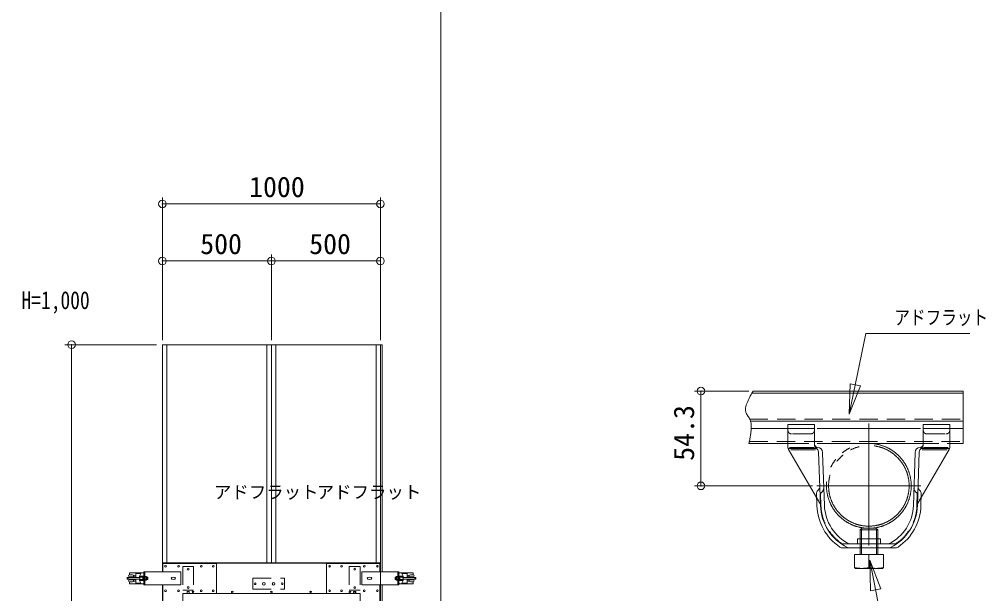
# Model space of a CAD drawing. Units: millimetres, scale not verified. Extents: x -20405 to 20405, y -7243 to 7243.
# Drawn here: x -12291 to -7857, y -940 to 1693 of the extents above; entities that cross this region are included whole.
import ezdxf
from ezdxf.enums import TextEntityAlignment as Align

# ---------------------------------------------------------------- set-up
doc = ezdxf.new("R2010")
doc.units = ezdxf.units.MM
doc.header["$LTSCALE"] = 70
doc.header["$PDMODE"] = 32
doc.header["$PDSIZE"] = 35
for name, pattern in [('CHAIN2', [12, 9, -1, 1, -1]), ('DASHED1', [1.8, 1.2, -0.6]), ('DOUBLE_CHAIN2', [12.8, 9, -1, 0.6, -0.6, 0.6, -1])]:
    doc.linetypes.add(name, pattern=pattern)
for name, color, linetype, lineweight in [('1-1_(3m)ﾄﾞｱﾊﾟﾈﾙ', 7, 'Continuous', 9), ('1-D_0', 7, 'Continuous', 9), ('2-D_KANAGU', 2, 'Continuous', 9), ('3-4_text', 7, 'Continuous', 9), ('3-7_図面枠', 7, 'Continuous', 9)]:
    doc.layers.add(name, color=color, linetype=linetype, lineweight=lineweight)
doc.styles.add('ＭＳ ゴシック', font='')
doc.styles.get('ＭＳ ゴシック').set_extended_font_data('MS Gothic')

msp = doc.modelspace()

# ---------------------------------------------------------------- linework, layer by layer
at = {"layer": '1-1_(3m)ﾄﾞｱﾊﾟﾈﾙ'}
for p, q in [((-11634.34, 26.91), (-11634.34, 201.22)), ((-11634.34, 201.22), (-10626.33, 201.22)), ((-11614.34, 4.51), (-11614.34, 201.22)), ((-11154.89, 201.22), (-11154.89, -799.99)), ((-11134.17, 201.22), (-11134.16, -799.99)), ((-11114.17, 201.22), (-11114.17, -799.99)), ((-11114.17, 201.22), (-11114.17, -799.99)), ((-10634.32, 75.52), (-10634.32, 201.22)), ((-10626.33, 26.91), (-10626.33, 201.22)), ((-10634.32, -624.49), (-10634.32, 75.52)), ((-11634.34, -673.09), (-11634.34, 26.91)), ((-11614.34, -673.09), (-11614.34, 4.51)), ((-10626.33, -673.09), (-10626.33, 26.91)), ((-10654.33, -798.79), (-10654.33, -624.49)), ((-10634.32, -798.79), (-10634.32, -624.49)), ((-11634.34, -798.79), (-11634.34, -673.09)), ((-11634.34, -839.99), (-11634.34, -673.09)), ((-11614.34, -798.79), (-11614.34, -673.09)), ((-10626.33, -839.99), (-10626.33, -673.09)), ((-11549.33, -839.99), (-11719.34, -839.99)), ((-11719.34, -899.99), (-11719.34, -839.99)), ((-11714.84, -839.99), (-11714.84, -899.99)), ((-11634.34, -798.79), (-10634.32, -798.79)), ((-11634.34, -839.99), (-11634.34, -799.99)), ((-11634.34, -799.99), (-10634.32, -799.99)), ((-11549.33, -839.99), (-11549.33, -899.99)), ((-11539.33, -799.99), (-11539.33, -798.79)), ((-11386.33, -801.99), (-11386.33, -940)), ((-10882.33, -801.99), (-10882.33, -940)), ((-10882.33, -801.99), (-10636.32, -801.99)), ((-10729.33, -798.79), (-10729.33, -799.99)), ((-10719.32, -839.99), (-10719.32, -899.99)), ((-10719.32, -839.99), (-10549.32, -839.99)), ((-10636.32, -801.99), (-10636.32, -839.99)), ((-10634.32, -799.99), (-10634.32, -839.99)), ((-10553.82, -839.99), (-10553.82, -899.99)), ((-10549.32, -839.99), (-10549.32, -899.99)), ((-11794.61, -865.49), (-11739.84, -865.49)), ((-11794.61, -874.49), (-11739.84, -874.49)), ((-11784.84, -844.99), (-11784.84, -853.74)), ((-11784.84, -844.99), (-11761.83, -844.99)), ((-11784.84, -863.74), (-11784.84, -865.49)), ((-11784.84, -863.74), (-11756.84, -863.74)), ((-11784.84, -886.24), (-11784.84, -894.99)), ((-11784.84, -886.24), (-11771.84, -886.24)), ((-11771.84, -886.24), (-11756.84, -881.24)), ((-11766.84, -863.74), (-11766.84, -855.41)), ((-11766.84, -884.58), (-11766.84, -876.24)), ((-11761.83, -844.99), (-11722.34, -844.99)), ((-11757.26, -847.99), (-11733.27, -847.99)), ((-11756.84, -849.99), (-11756.84, -863.74)), ((-11756.84, -876.24), (-11756.84, -889.99)), ((-11739.84, -864.49), (-11723.84, -864.49)), ((-11739.84, -865.49), (-11739.84, -864.49)), ((-11739.84, -875.49), (-11739.84, -874.49)), ((-11739.84, -875.49), (-11723.84, -875.49)), ((-11739.34, -860.74), (-11731.84, -844.99)), ((-11739.34, -860.74), (-11722.34, -860.74)), ((-11739.34, -860.74), (-11739.34, -863.74)), ((-11739.34, -863.74), (-11722.34, -863.74)), ((-11739.34, -876.24), (-11722.34, -876.24)), ((-11739.34, -876.24), (-11739.34, -879.24)), ((-11731.84, -894.99), (-11739.34, -879.24)), ((-11739.34, -879.24), (-11722.34, -879.24)), ((-11736.84, -859.74), (-11736.84, -860.74)), ((-11736.84, -879.24), (-11736.84, -880.24)), ((-11736.84, -880.24), (-11726.83, -880.24)), ((-11731.84, -860.74), (-11731.84, -863.74)), ((-11731.84, -876.24), (-11731.84, -879.24)), ((-11726.83, -879.24), (-11726.83, -880.24)), ((-11723.84, -875.49), (-11723.84, -864.49)), ((-11722.34, -863.74), (-11722.34, -876.24)), ((-11719.34, -876.24), (-11719.34, -863.74)), ((-11714.84, -880.49), (-11714.84, -859.49)), ((-11713.83, -859.49), (-11714.84, -859.49)), ((-11713.83, -880.49), (-11714.84, -880.49)), ((-11713.83, -880.49), (-11713.83, -859.49)), ((-11713.83, -860.99), (-11708.84, -860.99)), ((-11713.83, -864.99), (-11706.83, -864.99)), ((-11713.83, -874.99), (-11706.83, -874.99)), ((-11713.83, -878.99), (-11708.84, -878.99)), ((-11708.84, -860.99), (-11706.83, -861.99)), ((-11708.84, -878.99), (-11706.83, -877.99)), ((-11706.83, -877.99), (-11706.83, -861.99)), ((-11706.83, -864.49), (-11702.84, -864.49)), ((-11706.83, -875.49), (-11702.84, -875.49)), ((-11702.84, -875.49), (-11702.84, -864.49)), ((-11701.84, -865.49), (-11702.84, -864.49)), ((-11701.84, -874.49), (-11702.84, -875.49)), ((-11701.84, -874.49), (-11701.84, -865.49)), ((-10566.82, -865.49), (-10565.83, -864.49)), ((-10566.82, -874.49), (-10566.82, -865.49)), ((-10566.82, -874.49), (-10565.83, -875.49)), ((-10565.83, -875.49), (-10565.83, -864.49)), ((-10561.82, -864.49), (-10565.83, -864.49)), ((-10561.82, -875.49), (-10565.83, -875.49)), ((-10559.82, -860.99), (-10561.82, -861.99)), ((-10561.82, -877.99), (-10561.82, -861.99)), ((-10554.82, -864.99), (-10561.82, -864.99)), ((-10554.82, -874.99), (-10561.82, -874.99)), ((-10559.82, -878.99), (-10561.82, -877.99)), ((-10554.82, -860.99), (-10559.82, -860.99)), ((-10554.82, -878.99), (-10559.82, -878.99)), ((-10554.82, -859.49), (-10553.82, -859.49)), ((-10554.82, -880.49), (-10554.82, -859.49)), ((-10554.82, -880.49), (-10553.82, -880.49)), ((-10553.82, -880.49), (-10553.82, -859.49)), ((-10549.32, -876.24), (-10549.32, -863.74)), ((-10549.32, -876.24), (-10549.32, -891.99)), ((-10506.82, -844.99), (-10546.33, -844.99)), ((-10529.32, -860.74), (-10546.33, -860.74)), ((-10529.32, -863.74), (-10546.33, -863.74)), ((-10546.33, -863.74), (-10546.33, -876.24)), ((-10529.32, -876.24), (-10546.33, -876.24)), ((-10529.32, -879.24), (-10546.33, -879.24)), ((-10544.83, -875.49), (-10544.83, -864.49)), ((-10528.83, -864.49), (-10544.83, -864.49)), ((-10528.83, -875.49), (-10544.83, -875.49)), ((-10541.82, -859.74), (-10541.82, -860.74)), ((-10531.82, -859.74), (-10541.82, -859.74)), ((-10541.82, -879.24), (-10541.82, -880.24)), ((-10531.82, -880.24), (-10541.82, -880.24)), ((-10529.32, -860.74), (-10536.83, -844.99)), ((-10536.83, -860.74), (-10536.83, -863.74)), ((-10536.83, -876.24), (-10536.83, -879.24)), ((-10536.83, -894.99), (-10529.32, -879.24)), ((-10511.41, -847.99), (-10535.4, -847.99)), ((-10531.82, -859.74), (-10531.82, -860.74)), ((-10531.82, -879.24), (-10531.82, -880.24)), ((-10529.32, -860.74), (-10529.32, -863.74)), ((-10529.32, -876.24), (-10529.32, -879.24)), ((-10528.83, -865.49), (-10528.83, -864.49)), ((-10474.06, -865.49), (-10528.83, -865.49)), ((-10474.06, -874.49), (-10528.83, -874.49)), ((-10528.83, -875.49), (-10528.83, -874.49)), ((-10511.82, -849.99), (-10511.82, -863.74)), ((-10496.82, -853.74), (-10511.82, -858.74)), ((-10483.82, -863.74), (-10511.82, -863.74)), ((-10483.82, -876.24), (-10511.82, -876.24)), ((-10511.82, -876.24), (-10511.82, -889.99)), ((-10496.82, -886.24), (-10511.82, -881.24)), ((-10483.82, -844.99), (-10506.82, -844.99)), ((-10501.83, -863.74), (-10501.83, -855.41)), ((-10501.83, -884.58), (-10501.83, -876.24)), ((-10483.82, -853.74), (-10496.82, -853.74)), ((-10483.82, -886.24), (-10496.82, -886.24)), ((-10483.82, -844.99), (-10483.82, -853.74)), ((-10483.82, -863.74), (-10483.82, -865.49)), ((-10483.82, -874.49), (-10483.82, -876.24)), ((-10483.82, -886.24), (-10483.82, -894.99)), ((-11784.84, -894.99), (-11761.83, -894.99)), ((-11722.34, -894.99), (-11761.83, -894.99)), ((-11757.26, -891.99), (-11733.27, -891.99)), ((-11549.33, -899.99), (-11719.34, -899.99)), ((-11632.33, -899.99), (-11632.33, -1097.99)), ((-11521.33, -929.97), (-11521.33, -940)), ((-11511.33, -929.97), (-11521.33, -929.97)), ((-11511.33, -929.97), (-11511.33, -940)), ((-10757.33, -929.97), (-10747.32, -929.97)), ((-10757.33, -929.97), (-10757.33, -940)), ((-10747.32, -929.97), (-10747.32, -940)), ((-10719.32, -899.99), (-10549.32, -899.99)), ((-10636.32, -899.99), (-10636.32, -1097.99)), ((-10626.33, -1074.29), (-10626.33, -899.99)), ((-10546.33, -894.99), (-10506.82, -894.99)), ((-10511.41, -891.99), (-10535.4, -891.99)), ((-10483.82, -894.99), (-10506.82, -894.99)), ((-11634.34, -940), (-11632.33, -940)), ((-11541.33, -940), (-10757.33, -940)), ((-11541.33, -940), (-11521.33, -940)), ((-11541.33, -940), (-11541.33, -1097.99)), ((-10747.32, -940), (-10727.33, -940)), ((-10727.33, -940), (-10747.32, -940))]:
    msp.add_line(p, q, dxfattribs=at)
at = {"layer": '1-1_(3m)ﾄﾞｱﾊﾟﾈﾙ', "linetype": 'DASHED1'}
for p, q in [((-11491.33, -815.49), (-11491.33, -924.49)), ((-10777.33, -815.49), (-10727.33, -815.49)), ((-10777.33, -815.49), (-10777.33, -924.49)), ((-10727.33, -815.49), (-10727.33, -924.49)), ((-10634.32, -839.99), (-10634.32, -899.99)), ((-11219.33, -869.99), (-11074.33, -869.99)), ((-11219.33, -869.99), (-11219.33, -919.99)), ((-11074.33, -869.99), (-11074.33, -919.99)), ((-11491.33, -924.49), (-11541.33, -924.49)), ((-11219.33, -919.99), (-11074.33, -919.99)), ((-10777.33, -924.49), (-10727.33, -924.49))]:
    msp.add_line(p, q, dxfattribs=at)
at = {"layer": '1-1_(3m)ﾄﾞｱﾊﾟﾈﾙ'}
for points in [[(-10654.33, -624.49), (-10654.33, 75.52), (-10654.33, 201.22)], [(-11386.33, -801.99), (-11632.33, -801.99), (-11632.33, -839.99)], [(-11784.84, -853.74), (-11771.84, -853.74), (-11756.84, -858.74)], [(-11784.84, -874.49), (-11784.84, -876.24), (-11756.84, -876.24)], [(-11736.84, -859.74), (-11726.83, -859.74), (-11726.83, -860.74)], [(-11634.34, -2707.81), (-11634.34, -2602.77), (-11634.34, -1345.55), (-11634.34, -899.99)], [(-10634.32, -899.99), (-10634.32, -2602.77), (-10634.32, -2707.81)], [(-10747.32, -940), (-10757.33, -940), (-10882.33, -940)], [(-10727.33, -940), (-10727.33, -1004.29), (-10700.33, -1004.29), (-10700.33, -1097.99), (-10636.32, -1097.99)]]:
    msp.add_lwpolyline(points, dxfattribs=at)
at = {"layer": '1-1_(3m)ﾄﾞｱﾊﾟﾈﾙ', "linetype": 'DASHED1'}
msp.add_lwpolyline([(-11491.33, -815.49), (-11541.33, -815.49), (-11541.33, -924.49)], dxfattribs=at)
at = {"layer": '1-1_(3m)ﾄﾞｱﾊﾟﾈﾙ'}
for centre, radius in [((-11620.34, -814.99), 4), ((-11560.33, -814.99), 4), ((-11516.34, -827.49), 4), ((-11456.33, -814.99), 4), ((-11401.33, -814.99), 4), ((-10867.33, -814.99), 4), ((-10812.33, -814.99), 4), ((-10752.33, -827.49), 4), ((-10708.33, -814.99), 4), ((-10648.32, -814.99), 4), ((-11620.34, -926.99), 4), ((-11560.33, -926.99), 4), ((-11516.34, -912.49), 4), ((-11516.34, -934.98), 4), ((-11494.34, -932.49), 4), ((-11494.34, -932.49), 4), ((-11456.33, -926.99), 4), ((-11401.33, -926.99), 4), ((-11314.33, -932.49), 4), ((-11209.33, -894.99), 4), ((-11169.33, -894.99), 6), ((-11134.33, -932.49), 4), ((-11124.33, -894.99), 6), ((-11084.33, -894.99), 4), ((-10954.33, -932.49), 4), ((-10867.33, -926.99), 4), ((-10812.33, -926.99), 4), ((-10774.33, -932.49), 4), ((-10752.33, -912.49), 4), ((-10752.33, -934.98), 4), ((-10708.33, -926.99), 4), ((-10648.32, -926.99), 4)]:
    msp.add_circle(centre, radius, dxfattribs=at)
for centre, radius, start, end in [((-11784.84, -858.74), 5, 90, 270), ((-11784.84, -881.24), 5, 90, 270), ((-11761.83, -849.99), 5, 0, 90), ((-11743.9, -869.99), 6.06, 312.075, 47.925), ((-11722.34, -847.99), 3, 0, 90), ((-11722.34, -863.74), 3, 0, 90), ((-11722.34, -876.24), 3, 270, 0), ((-11710.34, -862.99), 2.5, 306.791, 53.209), ((-11710.34, -876.99), 2.5, 306.791, 53.209), ((-11720.83, -869.99), 13, 337.38, 22.62), ((-10558.33, -862.99), 2.5, 126.791, 233.209), ((-10558.33, -876.99), 2.5, 126.791, 233.209), ((-10547.82, -869.99), 13, 157.38, 202.62), ((-10546.33, -847.99), 3, 90, 180), ((-10546.33, -863.74), 3, 90, 180), ((-10546.33, -876.24), 3, 180, 270), ((-10524.76, -869.99), 6.06, 132.075, 227.925), ((-10506.82, -849.99), 5, 90, 180), ((-10483.82, -858.74), 5, 270, 90), ((-10483.82, -881.24), 5, 270, 90), ((-11761.83, -889.99), 5, 270, 0), ((-11722.34, -891.99), 3, 270, 0), ((-10546.33, -891.99), 3, 180, 270), ((-10506.82, -889.99), 5, 180, 270)]:
    msp.add_arc(centre, radius, start, end, dxfattribs=at)
for centre, major_axis, ratio in [((-11794.61, -869.99), (0, 4.5), 0.543622), ((-11584.33, -869.99), (-10, 0), 0.6), ((-10684.32, -869.99), (10, 0), 0.6), ((-10474.06, -869.99), (0, 4.5), 0.543622)]:
    msp.add_ellipse(centre, major_axis=major_axis, ratio=ratio, dxfattribs=at)
at = {"layer": '1-D_0'}
for p, q in [((-11634.34, 591.01), (-11634.34, 876.45)), ((-10634.32, 846.45), (-11634.34, 846.45)), ((-11534.33, 846.45), (-10734.32, 846.45)), ((-10634.32, 591.01), (-10634.32, 876.45)), ((-11634.34, 221.22), (-11634.34, 614.96)), ((-11134.33, 584.96), (-11634.34, 584.96)), ((-11534.33, 584.96), (-11234.33, 584.96)), ((-11134.33, 221.22), (-11134.33, 614.96)), ((-11134.17, 221.22), (-11134.17, 614.96)), ((-10634.17, 584.96), (-11134.17, 584.96)), ((-11034.17, 584.96), (-10734.16, 584.96)), ((-10634.17, 221.22), (-10634.17, 614.96)), ((-8943.57, -11.68), (-9193.63, -11.68)), ((-9163.64, -446), (-9163.64, -11.68)), ((-8929.96, -21.28), (-7959.83, -21.28)), ((-8923.57, -11.68), (-7959.83, -11.68)), ((-7959.83, -11.68), (-7959.83, -251.68)), ((-9163.64, -111.68), (-9163.64, -346)), ((-8936.08, -149.27), (-7959.83, -149.27)), ((-8642.75, -164.28), (-8764.35, -164.28)), ((-8764.35, -164.28), (-8764.35, -271.2)), ((-8642.75, -164.28), (-8642.75, -255.12)), ((-8143.4, -164.28), (-8021.8, -164.28)), ((-8143.4, -164.28), (-8143.4, -255.12)), ((-8021.8, -164.28), (-8021.8, -271.2)), ((-8933.11, -183.68), (-8752.35, -183.68)), ((-8630.75, -183.68), (-8155.4, -183.68)), ((-8033.8, -183.68), (-7959.83, -183.68)), ((-8943.84, -251.68), (-8752.35, -251.68)), ((-8630.75, -251.68), (-8155.4, -251.68)), ((-8033.8, -251.68), (-7959.83, -251.68)), ((-8763.75, -275.55), (-8631.38, -275.55)), ((-8632.89, -499.87), (-8762.16, -279.29)), ((-8756.48, -269.95), (-8643.36, -269.95)), ((-8751.77, -281.15), (-8638.22, -281.15)), ((-8623.93, -290.16), (-8615.65, -536.44)), ((-8605.38, -294.45), (-8597.26, -535.82)), ((-8180.77, -294.45), (-8188.89, -535.82)), ((-8162.22, -290.16), (-8170.5, -536.44)), ((-8022.4, -275.55), (-8154.78, -275.55)), ((-8153.26, -499.87), (-8023.99, -279.29)), ((-8034.38, -281.15), (-8147.94, -281.15)), ((-8029.68, -269.95), (-8142.79, -269.95)), ((-8652.2, -446), (-9193.63, -446)), ((-8633.45, -483.2), (-8631.64, -536.98)), ((-8619.44, -458.61), (-8627.42, -467.15)), ((-8166.71, -458.61), (-8158.72, -467.15)), ((-8152.7, -483.2), (-8154.51, -536.98)), ((-8432.65, -648.4), (-8424.65, -640.39)), ((-8432.65, -648.4), (-8352.66, -648.4)), ((-8432.65, -648.4), (-8432.65, -688.4)), ((-8426.66, -642.4), (-8426.66, -688.4)), ((-8424.65, -640.39), (-8360.65, -640.39)), ((-8360.65, -640.4), (-8352.65, -648.4)), ((-8358.66, -642.4), (-8358.66, -688.4)), ((-8352.66, -648.4), (-8352.66, -688.4)), ((-8445.06, -688.4), (-8340.26, -688.4)), ((-8445.06, -688.4), (-8445.06, -708.4)), ((-8340.26, -688.4), (-8340.26, -708.4)), ((-8512.71, -730.8), (-8272.59, -730.8)), ((-8481.29, -712.4), (-8304.02, -712.4)), ((-8432.65, -730.8), (-8432.65, -760.4)), ((-8426.66, -730.8), (-8426.66, -760.4)), ((-8358.66, -730.8), (-8358.66, -760.4)), ((-8352.66, -730.8), (-8352.66, -760.4)), ((-8326.65, -760.4), (-8458.65, -760.4)), ((-8458.65, -760.4), (-8458.65, -820.4)), ((-8392.66, -760.4), (-8392.66, -820.4)), ((-8326.65, -760.4), (-8326.65, -820.4)), ((-8454.66, -824.4), (-8458.65, -820.4)), ((-8330.66, -824.4), (-8454.66, -824.4)), ((-8330.66, -824.4), (-8326.65, -820.4))]:
    msp.add_line(p, q, dxfattribs=at)
at = {"layer": '1-D_0', "linetype": 'DASHED1'}
for p, q in [((-8940.17, -139.68), (-7959.83, -139.68)), ((-8642.75, -182.68), (-8764.35, -182.68)), ((-8752.35, -183.68), (-8630.75, -183.68)), ((-8658.75, -207.73), (-8748.35, -207.73)), ((-8033.8, -183.68), (-8155.4, -183.68)), ((-8143.4, -182.68), (-8021.8, -182.68)), ((-8127.4, -207.73), (-8037.8, -207.73)), ((-8941.2, -242.08), (-7959.83, -242.08)), ((-8752.35, -251.68), (-8630.75, -251.68)), ((-8155.4, -251.68), (-8033.8, -251.68)), ((-8615.06, -482.58), (-8613.25, -536.35)), ((-8606, -471.18), (-8613.98, -479.72)), ((-8180.15, -471.18), (-8172.17, -479.72)), ((-8171.09, -482.58), (-8172.9, -536.35)), ((-8613.34, -533.23), (-8632.89, -499.87)), ((-8172.81, -533.23), (-8153.26, -499.87)), ((-8432.65, -688.4), (-8432.65, -730.8)), ((-8426.66, -688.4), (-8426.66, -722.8)), ((-8358.66, -688.4), (-8358.66, -722.8)), ((-8352.66, -688.4), (-8352.66, -730.8)), ((-8513.2, -712.4), (-8481.29, -712.4)), ((-8272.11, -712.4), (-8304.02, -712.4))]:
    msp.add_line(p, q, dxfattribs=at)
at = {"layer": '1-D_0', "linetype": 'CHAIN2'}
for p, q in [((-8393.08, -160.06), (-8393.08, -720.06)), ((-8632.2, -446), (-8154.62, -446))]:
    msp.add_line(p, q, dxfattribs=at)
at = {"layer": '1-D_0'}
for points in [[(-8923.57, -11.68), (-8927.35, -17.19), (-8930.04, -21.41), (-8933.85, -27.88), (-8937.45, -34.52), (-8940.5, -40.55), (-8942.72, -45.17), (-8945.97, -52.25), (-8949.16, -59.49), (-8951.45, -64.86), (-8953.1, -68.92), (-8955.37, -75.05), (-8956.38, -78.13), (-8957.28, -81.21), (-8957.97, -83.93), (-8958.48, -86.31), (-8959.15, -90.45), (-8959.43, -93.53), (-8959.5, -95.81), (-8959.38, -99.21), (-8959.2, -100.89), (-8958.94, -102.56), (-8958.33, -105.34), (-8957.61, -107.74), (-8956.87, -109.82), (-8955.32, -113.43), (-8954, -116.11), (-8951.8, -120.11), (-8949.44, -124.08), (-8942.95, -134.68), (-8941.41, -137.38), (-8939.27, -141.46), (-8938.31, -143.53), (-8937.42, -145.61), (-8936.38, -148.38), (-8935.6, -150.83), (-8934.48, -155.18), (-8933.83, -158.48), (-8933.44, -160.98), (-8933.01, -164.77)], [(-8933.01, -164.77), (-8932.74, -168.59), (-8932.59, -174.55), (-8932.66, -179.05), (-8932.99, -185.82), (-8933.5, -192.59), (-8934.2, -200.19), (-8934.82, -205.84), (-8935.89, -214.27), (-8937.18, -222.63), (-8938.52, -230), (-8939.66, -235.47), (-8941.6, -243.62), (-8942.68, -247.66), (-8943.84, -251.68)]]:
    msp.add_lwpolyline(points, dxfattribs=at)
at = {"layer": '1-D_0', "linetype": 'DOUBLE_CHAIN2'}
for radius in [194.4, 184.8]:
    msp.add_circle((-8393.08, -446), radius, dxfattribs=at)
at = {"layer": '1-D_0', "linetype": 'DASHED1'}
for centre, radius, start, end in [((-8748.35, -191.74), 16, 180, 270), ((-8658.75, -191.74), 16, 270, 0), ((-8127.4, -191.74), 16, 180, 270), ((-8037.8, -191.74), 16, 270, 0), ((-8611.06, -482.45), 4, 136.925, 181.925), ((-8622.36, -455.88), 22.4, 316.925, 1.925), ((-8163.79, -455.88), 22.4, 178.075, 223.075), ((-8175.09, -482.45), 4, 358.075, 43.075), ((-8392.96, -528.96), 220, 181.926, 236.172), ((-8392.36, -528.96), 220, 303.828, 358.074), ((-8513.2, -708.4), 4, 236.172, 270), ((-8434.66, -722.8), 8, 270, 0), ((-8350.66, -722.8), 8, 180, 270), ((-8272.11, -708.4), 4, 270, 303.828)]:
    msp.add_arc(centre, radius, start, end, dxfattribs=at)
at = {"layer": '1-D_0'}
for centre, radius, start, end in [((-8627.71, -255.12), 15.04, 180, 269.459), ((-8619.25, -255.12), 23.5, 180, 233.395), ((-8158.44, -255.12), 15.04, 270.541, 0), ((-8166.9, -255.12), 23.5, 306.605, 0), ((-8748.35, -271.2), 16, 180, 210.372), ((-8647.27, -292.85), 23.5, 6.578, 53.395), ((-8628.07, -292.85), 22.69, 0, 89.459), ((-8158.09, -292.85), 22.69, 90.541, 180), ((-8138.87, -292.85), 23.5, 126.605, 173.423), ((-8037.8, -271.2), 16, 329.628, 0), ((-8611.06, -482.45), 22.4, 136.925, 181.925), ((-8622.36, -455.88), 4, 316.925, 1.925), ((-8163.79, -455.88), 4, 178.074, 223.075), ((-8175.09, -482.45), 22.4, 358.075, 43.075), ((-8392.96, -528.96), 238.4, 181.926, 236.042), ((-8392.96, -528.96), 222.4, 181.926, 243.681), ((-8392.96, -528.96), 204, 181.926, 243.789), ((-8392.36, -528.96), 204, 296.211, 358.074), ((-8392.36, -528.96), 222.4, 296.319, 358.074), ((-8392.36, -528.96), 238.4, 303.958, 358.074), ((-8449.06, -708.4), 4, 270, 0), ((-8336.26, -708.4), 4, 180, 270), ((-8512.71, -706.8), 24, 236.042, 270), ((-8480.92, -706.8), 24, 243.681, 270), ((-8481.29, -708.4), 4, 243.789, 270), ((-8304.39, -706.8), 24, 270, 296.319), ((-8304.02, -708.4), 4, 270, 296.212), ((-8272.59, -706.8), 24, 270, 303.958), ((-8425.66, -686.27), 138.12, 256.178, 283.822), ((-8359.66, -686.27), 138.12, 256.178, 283.822)]:
    msp.add_arc(centre, radius, start, end, dxfattribs=at)
for p in [(-11634.34, 846.45), (-10634.32, 846.45), (-11634.34, 584.96), (-11134.33, 584.96), (-11134.17, 584.96), (-10634.17, 584.96), (-9163.64, -11.68), (-9163.64, -446)]:
    msp.add_point(p, dxfattribs=at)
at = {"layer": '2-D_KANAGU'}
for p, q in [((-11662.34, 201.22), (-12081.62, 201.22)), ((-12051.61, -2798.81), (-12051.61, 201.22)), ((-12051.61, 101.22), (-12051.61, -2698.81))]:
    msp.add_line(p, q, dxfattribs=at)
msp.add_point((-12051.61, 201.22), dxfattribs=at)
at = {"layer": '3-4_text'}
for p, q in [((-8483.73, -118.12), (-8406.21, 252.57)), ((-8406.21, 252.57), (-7929.14, 252.57)), ((-8479.31, 21.81), (-8483.73, -118.12)), ((-8431.72, 11.86), (-8483.73, -118.12)), ((-8479.31, 21.81), (-8431.72, 11.86)), ((-8388.84, -786.86), (-8318.53, -1146.8)), ((-8338.55, -917.52), (-8388.84, -786.86)), ((-8386.27, -926.84), (-8388.84, -786.86)), ((-8338.55, -917.52), (-8386.27, -926.84))]:
    msp.add_line(p, q, dxfattribs=at)
at = {"layer": '3-7_図面枠'}
msp.add_line((-10357.62, 7242.75), (-10357.62, -3257.25), dxfattribs=at)

# ---------------------------------------------------------------- texts
at = {"layer": '1-1_(3m)ﾄﾞｱﾊﾟﾈﾙ', "style": 'ＭＳ ゴシック'}
for p in [(-11398.28, -521.53), (-10926.59, -521.53)]:
    msp.add_text('アドフラット\u3000\u3000', height=58.65, dxfattribs=at).set_placement(p, align=Align.BOTTOM_LEFT)
at = {"layer": '1-D_0', "color": 2, "style": 'ＭＳ ゴシック'}
for s, p in [('1000', (-11236.73, 849.65)), ('500', (-11461.14, 588.16)), ('500', (-10960.97, 588.16))]:
    msp.add_text(s, height=93.84, dxfattribs=at).set_placement(p, align=Align.BOTTOM_LEFT)
msp.add_text('54.3', height=93.84, rotation=90, dxfattribs=at).set_placement((-9166.84, -331.24), align=Align.BOTTOM_LEFT)
at = {"layer": '3-4_text', "style": 'ＭＳ ゴシック', "width": 0.8}
for s, height, p in [('上部パネル\u3000H=1,000\u3000', 82.11, (-12818.62, 339.67)), ('アドフラット', 65.69, (-8276.21, 273.61))]:
    msp.add_text(s, height=height, dxfattribs=at).set_placement(p, align=Align.BOTTOM_LEFT)

doc.saveas('drawing.dxf')
